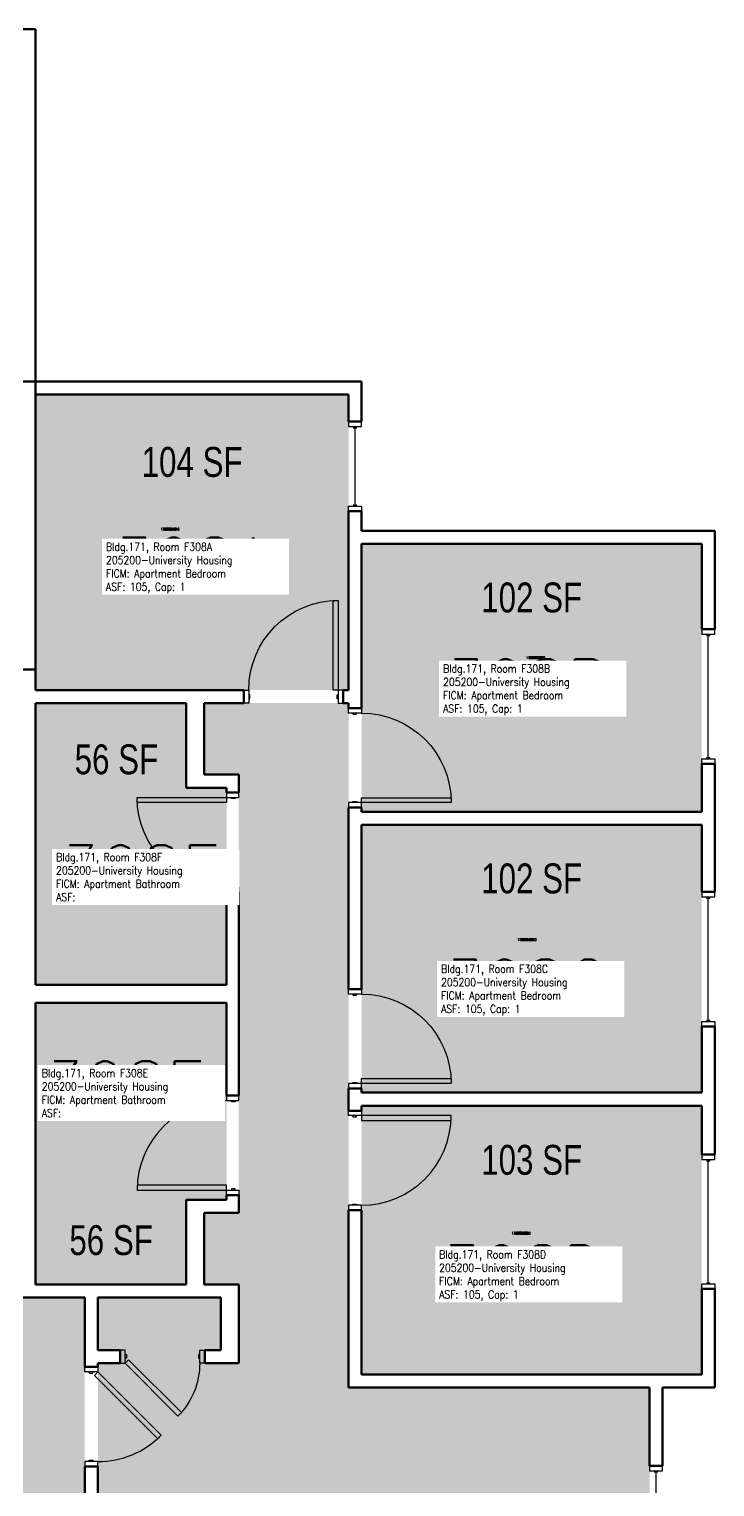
# Model space of a CAD drawing. Header units: inches. Extents: x -93 to 1643, y -75 to 1661.
# Drawn here: x 1366 to 1642, y 1054 to 1640 of the extents above; entities that cross this region are included whole.
import ezdxf
from ezdxf.enums import TextEntityAlignment as Align

# ---------------------------------------------------------------- set-up
doc = ezdxf.new("R2010")
doc.units = ezdxf.units.IN
doc.header["$LTSCALE"] = 96
doc.header["$MEASUREMENT"] = 0
for name, color, linetype in [('A-DOOR', 2, 'Continuous'), ('A-GLAZ', 1, 'Continuous'), ('A-IDEN-RNUM', 7, 'Continuous'), ('A-IDEN-SNUM', 4, 'Continuous'), ('A-IDEN-VNUM', 4, 'Continuous'), ('AREA-TEXT', 3, 'Continuous'), ('Rooms-Category-Color', 7, 'Continuous'), ('Rooms-College-Color', 7, 'Continuous'), ('Rooms-Department-Color', 7, 'Continuous'), ('Rooms-Division-Color', 7, 'Continuous'), ('Rooms-Information', 7, 'Continuous')]:
    doc.layers.add(name, color=color, linetype=linetype)
doc.layers.add('A-WALL', color=5, linetype='Continuous', lineweight=50)
doc.styles.add('AREA', font='arial.ttf', dxfattribs={"width": 0.75, "height": 12})
doc.styles.add('ROOMSNUMBER', font='txt.shx', dxfattribs={"height": 0.03})
doc.styles.add('ROOMVNUMBER', font='simplex.shx', dxfattribs={"width": 0.85})

msp = doc.modelspace()

# ---------------------------------------------------------------- hatches: boundary and pattern name
h = msp.add_hatch()
h.set_pattern_fill('ANSI31', color=256, angle=-90, style=0)
h.set_pattern_definition([(315, (2014.96835, 1557.48048), (0.088388348, 0.088388348), [])])
h.paths.add_polyline_path([(1431.02, 1226.01), (1431.02, 1167.28), (1421.81, 1167.28), (1421.81, 1226.01)], flags=9)
at = {"layer": 'Rooms-Category-Color', "true_color": 0x728ef3}
for points in [[(1369.12, 1492.99), (1494.87, 1493), (1494.87, 1374.25), (1369.12, 1374.25)], [(1636.87, 1325.37), (1636.87, 1433), (1500.12, 1433), (1500.14, 1325.36), (1636.43, 1325.36)], [(1445.87, 1334.99), (1445.87, 1255.86), (1369.12, 1255.86), (1369.12, 1368.99), (1429.62, 1369), (1429.62, 1335)], [(1615.87, 958.5), (1615.87, 1094), (1494.87, 1094), (1494.87, 1369), (1436.87, 1369), (1436.87, 1339.87), (1450.75, 1339.87), (1450.75, 1164.22), (1436.87, 1164.22), (1436.87, 1135.47), (1450.75, 1135.47), (1450.75, 1103.77), (1437.12, 1103.77), (1437.12, 1109.02), (1443.5, 1109.02), (1443.5, 1130.22), (1394.12, 1130.22), (1394.12, 1109.02), (1403.12, 1109.02), (1403.12, 1103.77), (1394.12, 1103.77), (1394.12, 1042.64), (1484.62, 1042.64), (1484.62, 972.5), (1499.25, 972.5), (1499.25, 958.5)], [(1636.87, 1320.12), (1636.87, 1212.5), (1500.14, 1212.49), (1500.12, 1320.12), (1636.43, 1320.11)], [(1369.12, 1248.59), (1369.12, 1135.47), (1429.62, 1135.47), (1429.62, 1169.47), (1445.87, 1169.47), (1445.87, 1248.61)], [(1636.87, 1207.25), (1636.87, 1099.25), (1500.12, 1099.25), (1500.12, 1207.25), (1636.43, 1207.24)]]:
    msp.add_hatch(color=171, dxfattribs=at).paths.add_polyline_path(points)
at = {"layer": 'Rooms-Category-Color', "true_color": 0xadadad}
msp.add_hatch(color=253, dxfattribs=at).paths.add_polyline_path([(1363.87, 211), (1303.87, 211), (1303.87, 332.39), (1278.87, 332.39), (1278.87, 414.72), (1303.87, 414.72), (1303.87, 1145.53), (1303.87, 1145.53), (1303.87, 1227.86), (1303.87, 1227.86), (1303.87, 1322.5), (1363.87, 1322.5), (1363.87, 1130.22), (1388.87, 1130.22), (1388.87, 1047.89), (1363.87, 1047.89), (1363.87, 863.86), (1388.87, 863.86), (1388.87, 781.53), (1363.87, 781.53), (1363.87, 353.5), (1363.25, 353.5), (1363.25, 244), (1363.87, 244), (1363.87, 243)])
at = {"layer": 'Rooms-College-Color', "true_color": 0xadadad}
for points in [[(1369.12, 1492.99), (1494.87, 1493), (1494.87, 1374.25), (1369.12, 1374.25)], [(1636.87, 1325.37), (1636.87, 1433), (1500.12, 1433), (1500.14, 1325.36), (1636.43, 1325.36)], [(1445.87, 1334.99), (1445.87, 1255.86), (1369.12, 1255.86), (1369.12, 1368.99), (1429.62, 1369), (1429.62, 1335)], [(1615.87, 958.5), (1615.87, 1094), (1494.87, 1094), (1494.87, 1369), (1436.87, 1369), (1436.87, 1339.87), (1450.75, 1339.87), (1450.75, 1164.22), (1436.87, 1164.22), (1436.87, 1135.47), (1450.75, 1135.47), (1450.75, 1103.77), (1437.12, 1103.77), (1437.12, 1109.02), (1443.5, 1109.02), (1443.5, 1130.22), (1394.12, 1130.22), (1394.12, 1109.02), (1403.12, 1109.02), (1403.12, 1103.77), (1394.12, 1103.77), (1394.12, 1042.64), (1484.62, 1042.64), (1484.62, 972.5), (1499.25, 972.5), (1499.25, 958.5)], [(1363.87, 211), (1303.87, 211), (1303.87, 332.39), (1278.87, 332.39), (1278.87, 414.72), (1303.87, 414.72), (1303.87, 1145.53), (1303.87, 1145.53), (1303.87, 1227.86), (1303.87, 1227.86), (1303.87, 1322.5), (1363.87, 1322.5), (1363.87, 1130.22), (1388.87, 1130.22), (1388.87, 1047.89), (1363.87, 1047.89), (1363.87, 863.86), (1388.87, 863.86), (1388.87, 781.53), (1363.87, 781.53), (1363.87, 353.5), (1363.25, 353.5), (1363.25, 244), (1363.87, 244), (1363.87, 243)], [(1636.87, 1320.12), (1636.87, 1212.5), (1500.14, 1212.49), (1500.12, 1320.12), (1636.43, 1320.11)], [(1369.12, 1248.59), (1369.12, 1135.47), (1429.62, 1135.47), (1429.62, 1169.47), (1445.87, 1169.47), (1445.87, 1248.61)], [(1636.87, 1207.25), (1636.87, 1099.25), (1500.12, 1099.25), (1500.12, 1207.25), (1636.43, 1207.24)]]:
    msp.add_hatch(color=253, dxfattribs=at).paths.add_polyline_path(points)
at = {"layer": 'Rooms-Department-Color', "true_color": 0x604aed}
for points in [[(1369.12, 1492.99), (1494.87, 1493), (1494.87, 1374.25), (1369.12, 1374.25)], [(1636.87, 1325.37), (1636.87, 1433), (1500.12, 1433), (1500.14, 1325.36), (1636.43, 1325.36)], [(1445.87, 1334.99), (1445.87, 1255.86), (1369.12, 1255.86), (1369.12, 1368.99), (1429.62, 1369), (1429.62, 1335)], [(1615.87, 958.5), (1615.87, 1094), (1494.87, 1094), (1494.87, 1369), (1436.87, 1369), (1436.87, 1339.87), (1450.75, 1339.87), (1450.75, 1164.22), (1436.87, 1164.22), (1436.87, 1135.47), (1450.75, 1135.47), (1450.75, 1103.77), (1437.12, 1103.77), (1437.12, 1109.02), (1443.5, 1109.02), (1443.5, 1130.22), (1394.12, 1130.22), (1394.12, 1109.02), (1403.12, 1109.02), (1403.12, 1103.77), (1394.12, 1103.77), (1394.12, 1042.64), (1484.62, 1042.64), (1484.62, 972.5), (1499.25, 972.5), (1499.25, 958.5)], [(1636.87, 1320.12), (1636.87, 1212.5), (1500.14, 1212.49), (1500.12, 1320.12), (1636.43, 1320.11)], [(1369.12, 1248.59), (1369.12, 1135.47), (1429.62, 1135.47), (1429.62, 1169.47), (1445.87, 1169.47), (1445.87, 1248.61)], [(1636.87, 1207.25), (1636.87, 1099.25), (1500.12, 1099.25), (1500.12, 1207.25), (1636.43, 1207.24)]]:
    msp.add_hatch(color=173, dxfattribs=at).paths.add_polyline_path(points)
at = {"layer": 'Rooms-Department-Color', "true_color": 0xacacac}
msp.add_hatch(color=253, dxfattribs=at).paths.add_polyline_path([(1363.87, 211), (1303.87, 211), (1303.87, 332.39), (1278.87, 332.39), (1278.87, 414.72), (1303.87, 414.72), (1303.87, 1145.53), (1303.87, 1145.53), (1303.87, 1227.86), (1303.87, 1227.86), (1303.87, 1322.5), (1363.87, 1322.5), (1363.87, 1130.22), (1388.87, 1130.22), (1388.87, 1047.89), (1363.87, 1047.89), (1363.87, 863.86), (1388.87, 863.86), (1388.87, 781.53), (1363.87, 781.53), (1363.87, 353.5), (1363.25, 353.5), (1363.25, 244), (1363.87, 244), (1363.87, 243)])
at = {"layer": 'Rooms-Division-Color', "true_color": 0x604aed}
for points in [[(1369.12, 1492.99), (1494.87, 1493), (1494.87, 1374.25), (1369.12, 1374.25)], [(1636.87, 1325.37), (1636.87, 1433), (1500.12, 1433), (1500.14, 1325.36), (1636.43, 1325.36)], [(1445.87, 1334.99), (1445.87, 1255.86), (1369.12, 1255.86), (1369.12, 1368.99), (1429.62, 1369), (1429.62, 1335)], [(1615.87, 958.5), (1615.87, 1094), (1494.87, 1094), (1494.87, 1369), (1436.87, 1369), (1436.87, 1339.87), (1450.75, 1339.87), (1450.75, 1164.22), (1436.87, 1164.22), (1436.87, 1135.47), (1450.75, 1135.47), (1450.75, 1103.77), (1437.12, 1103.77), (1437.12, 1109.02), (1443.5, 1109.02), (1443.5, 1130.22), (1394.12, 1130.22), (1394.12, 1109.02), (1403.12, 1109.02), (1403.12, 1103.77), (1394.12, 1103.77), (1394.12, 1042.64), (1484.62, 1042.64), (1484.62, 972.5), (1499.25, 972.5), (1499.25, 958.5)], [(1636.87, 1320.12), (1636.87, 1212.5), (1500.14, 1212.49), (1500.12, 1320.12), (1636.43, 1320.11)], [(1369.12, 1248.59), (1369.12, 1135.47), (1429.62, 1135.47), (1429.62, 1169.47), (1445.87, 1169.47), (1445.87, 1248.61)], [(1636.87, 1207.25), (1636.87, 1099.25), (1500.12, 1099.25), (1500.12, 1207.25), (1636.43, 1207.24)]]:
    msp.add_hatch(color=173, dxfattribs=at).paths.add_polyline_path(points)
at = {"layer": 'Rooms-Division-Color', "true_color": 0xadadad}
msp.add_hatch(color=253, dxfattribs=at).paths.add_polyline_path([(1363.87, 211), (1303.87, 211), (1303.87, 332.39), (1278.87, 332.39), (1278.87, 414.72), (1303.87, 414.72), (1303.87, 1145.53), (1303.87, 1145.53), (1303.87, 1227.86), (1303.87, 1227.86), (1303.87, 1322.5), (1363.87, 1322.5), (1363.87, 1130.22), (1388.87, 1130.22), (1388.87, 1047.89), (1363.87, 1047.89), (1363.87, 863.86), (1388.87, 863.86), (1388.87, 781.53), (1363.87, 781.53), (1363.87, 353.5), (1363.25, 353.5), (1363.25, 244), (1363.87, 244), (1363.87, 243)])

# ---------------------------------------------------------------- linework, layer by layer
at = {"layer": 'A-DOOR'}
for points in [[(1490.75, 1374.25), (1488.75, 1374.25), (1488.75, 1410.25), (1490.75, 1410.25)], [(1454.75, 1369), (1452.75, 1369), (1452.75, 1374.25), (1454.75, 1374.25)], [(1454.75, 1370.75), (1455.25, 1370.75), (1455.25, 1372.25), (1454.75, 1372.25)], [(1490.75, 1370.75), (1490.25, 1370.75), (1490.25, 1372.25), (1490.75, 1372.25)], [(1490.75, 1369), (1492.75, 1369), (1492.75, 1374.25), (1490.75, 1374.25)], [(1494.87, 1365), (1494.87, 1367), (1500.12, 1367), (1500.12, 1365)], [(1496.62, 1365), (1496.62, 1364.5), (1498.12, 1364.5), (1498.12, 1365)], [(1445.87, 1331.11), (1445.87, 1329.11), (1409.87, 1329.11), (1409.87, 1331.11)], [(1450.75, 1331.11), (1450.75, 1333.11), (1445.87, 1333.11), (1445.87, 1331.11)], [(1449.37, 1331.11), (1449.37, 1330.61), (1447.87, 1330.61), (1447.87, 1331.11)], [(1496.62, 1329), (1496.62, 1329.5), (1498.12, 1329.5), (1498.12, 1329)], [(1500.12, 1329), (1500.12, 1331), (1536.12, 1331), (1536.12, 1329)], [(1494.87, 1329), (1494.87, 1327), (1500.12, 1327), (1500.12, 1329)], [(1450.75, 1295.11), (1450.75, 1293.11), (1445.87, 1293.11), (1445.87, 1295.11)], [(1449.37, 1295.11), (1449.37, 1295.61), (1447.87, 1295.61), (1447.87, 1295.11)], [(1494.87, 1252.12), (1494.87, 1254.12), (1500.12, 1254.12), (1500.12, 1252.12)], [(1496.62, 1252.12), (1496.62, 1251.62), (1498.12, 1251.62), (1498.12, 1252.12)], [(1500.12, 1216.12), (1500.12, 1218.12), (1536.12, 1218.12), (1536.12, 1216.12)], [(1494.87, 1216.12), (1494.87, 1214.12), (1500.12, 1214.12), (1500.12, 1216.12)], [(1496.62, 1216.12), (1496.62, 1216.62), (1498.12, 1216.62), (1498.12, 1216.12)], [(1450.75, 1209.36), (1450.75, 1211.36), (1445.87, 1211.36), (1445.87, 1209.36)], [(1449.37, 1209.36), (1449.37, 1208.86), (1447.87, 1208.86), (1447.87, 1209.36)], [(1494.87, 1203.25), (1494.87, 1205.25), (1500.12, 1205.25), (1500.12, 1203.25)], [(1496.62, 1203.25), (1496.62, 1202.75), (1498.12, 1202.75), (1498.12, 1203.25)], [(1500.12, 1203.25), (1500.12, 1201.25), (1536.12, 1201.25), (1536.12, 1203.25)], [(1445.87, 1173.36), (1445.87, 1175.36), (1409.87, 1175.36), (1409.87, 1173.36)], [(1450.75, 1173.36), (1450.75, 1171.36), (1445.87, 1171.36), (1445.87, 1173.36)], [(1449.37, 1173.36), (1449.37, 1173.86), (1447.87, 1173.86), (1447.87, 1173.36)], [(1494.87, 1167.25), (1494.87, 1165.25), (1500.12, 1165.25), (1500.12, 1167.25)], [(1496.62, 1167.25), (1496.62, 1167.75), (1498.12, 1167.75), (1498.12, 1167.25)], [(1405.08, 1109.02), (1403.08, 1109.02), (1403.08, 1103.77), (1405.08, 1103.77)], [(1405.08, 1107.27), (1405.58, 1107.27), (1405.58, 1105.77), (1405.08, 1105.77)], [(1435.08, 1107.27), (1434.58, 1107.27), (1434.58, 1105.77), (1435.08, 1105.77)], [(1435.08, 1109.02), (1437.08, 1109.02), (1437.08, 1103.77), (1435.08, 1103.77)], [(1388.87, 1100.28), (1388.87, 1102.28), (1394.12, 1102.28), (1394.12, 1100.28)], [(1405.08, 1103.77), (1406.49, 1105.18), (1427.7, 1083.97), (1426.29, 1082.55)], [(1390.62, 1100.28), (1390.62, 1099.78), (1392.12, 1099.78), (1392.12, 1100.28)], [(1394.12, 1100.28), (1392.71, 1098.87), (1418.17, 1073.41), (1419.58, 1074.82)], [(1388.87, 1064.28), (1388.87, 1062.28), (1394.12, 1062.28), (1394.12, 1064.28)], [(1390.62, 1064.28), (1390.62, 1064.78), (1392.12, 1064.78), (1392.12, 1064.28)]]:
    msp.add_lwpolyline(points, close=True, dxfattribs=at)
at = {"layer": 'A-DOOR', "extrusion": (0, 0, -1)}
for centre, radius, start, end in [((-1490.75, 1374.25), 36, 0, 90), ((-1500.12, 1329), 36, 90, 180), ((-1445.87, 1331.11), 36, 270, 0), ((-1500.12, 1216.12), 36, 90, 180), ((-1405.08, 1103.77), 30, 180, 225)]:
    msp.add_arc(centre, radius, start, end, dxfattribs=at)
at = {"layer": 'A-DOOR'}
for centre, start, end in [((1445.87, 1173.36), 90, 180), ((1500.12, 1203.25), 270, 0), ((1394.12, 1100.28), 270, 315)]:
    msp.add_arc(centre, 36, start, end, dxfattribs=at)
at = {"layer": 'A-GLAZ'}
for p, q in [((1496.75, 1479.62), (1498.25, 1479.62)), ((1497.5, 1448.62), (1497.5, 1479.62)), ((1496.75, 1448.62), (1498.25, 1448.62)), ((1638.75, 1396.15), (1640.25, 1396.15)), ((1639.5, 1347.15), (1639.5, 1396.15)), ((1638.75, 1347.15), (1640.25, 1347.15)), ((1638.75, 1290.62), (1640.25, 1290.62)), ((1639.5, 1241.62), (1639.5, 1290.62)), ((1638.75, 1241.62), (1640.25, 1241.62)), ((1638.75, 1185.15), (1640.25, 1185.15)), ((1639.5, 1136.15), (1639.5, 1185.15)), ((1638.75, 1136.15), (1640.25, 1136.15)), ((1617.75, 1060.11), (1619.25, 1060.11)), ((1618.5, 993.11), (1618.5, 1060.11))]:
    msp.add_line(p, q, dxfattribs=at)
for points in [[(1500.12, 1480.12), (1500.12, 1482.12), (1494.87, 1482.12), (1494.87, 1480.12)], [(1500.12, 1448.12), (1500.12, 1446.12), (1494.87, 1446.12), (1494.87, 1448.12)], [(1642.12, 1396.65), (1642.12, 1398.65), (1636.87, 1398.65), (1636.87, 1396.65)], [(1642.12, 1346.65), (1642.12, 1344.65), (1636.87, 1344.65), (1636.87, 1346.65)], [(1642.12, 1291.12), (1642.12, 1293.12), (1636.87, 1293.12), (1636.87, 1291.12)], [(1642.12, 1241.12), (1642.12, 1239.12), (1636.87, 1239.12), (1636.87, 1241.12)], [(1642.12, 1185.65), (1642.12, 1187.65), (1636.87, 1187.65), (1636.87, 1185.65)], [(1642.12, 1135.65), (1642.12, 1133.65), (1636.87, 1133.65), (1636.87, 1135.65)], [(1621.12, 1060.61), (1621.12, 1062.61), (1615.87, 1062.61), (1615.87, 1060.61)]]:
    msp.add_lwpolyline(points, close=True, dxfattribs=at)
at = {"layer": 'A-WALL'}
for p, q in [((1369.12, 1639.75), (1331.76, 1639.75)), ((1369.12, 1382.5), (1369.12, 1639.75)), ((1500.12, 1498.25), (1363.87, 1498.25)), ((1500.12, 1482.12), (1500.12, 1498.25)), ((1369.12, 1493), (1494.87, 1493)), ((1369.12, 1374.25), (1369.12, 1493)), ((1494.87, 1493), (1494.87, 1482.12)), ((1494.87, 1482.12), (1500.12, 1482.12)), ((1500.12, 1446.12), (1494.87, 1446.12)), ((1494.87, 1446.12), (1494.87, 1437.62)), ((1500.12, 1438.25), (1500.12, 1446.12)), ((1494.87, 1437.62), (1494.87, 1374.25)), ((1642.12, 1438.25), (1500.12, 1438.25)), ((1642.12, 1398.65), (1642.12, 1438.25)), ((1500.12, 1433), (1636.87, 1433)), ((1500.12, 1367), (1500.12, 1433)), ((1636.87, 1433), (1636.87, 1398.65)), ((1636.87, 1398.65), (1642.12, 1398.65)), ((1274.48, 1382.5), (1369.12, 1382.5)), ((1450.12, 1374.25), (1369.12, 1374.25)), ((1452.75, 1374.25), (1450.12, 1374.25)), ((1452.75, 1369), (1452.75, 1374.25)), ((1494.87, 1374.25), (1492.75, 1374.25)), ((1492.75, 1374.25), (1492.75, 1369)), ((1369.12, 1369), (1429.62, 1369)), ((1369.12, 1255.86), (1369.12, 1369)), ((1429.62, 1369), (1429.62, 1335)), ((1436.87, 1369), (1450.12, 1369)), ((1436.87, 1340.25), (1436.87, 1369)), ((1450.12, 1369), (1452.75, 1369)), ((1492.75, 1369), (1494.87, 1369)), ((1494.87, 1369), (1494.87, 1367)), ((1494.87, 1367), (1500.12, 1367)), ((1642.12, 1344.65), (1636.87, 1344.65)), ((1636.87, 1344.65), (1636.87, 1325.37)), ((1642.12, 1293.12), (1642.12, 1344.65)), ((1450.75, 1340.25), (1436.87, 1340.25)), ((1450.75, 1333.11), (1450.75, 1340.25)), ((1429.62, 1335), (1445.87, 1335)), ((1445.87, 1335), (1445.87, 1333.11)), ((1445.87, 1333.11), (1450.75, 1333.11)), ((1500.12, 1327), (1494.87, 1327)), ((1494.87, 1327), (1494.87, 1254.12)), ((1500.12, 1325.37), (1500.12, 1327)), ((1636.87, 1325.37), (1500.12, 1325.37)), ((1500.12, 1320.12), (1636.87, 1320.12)), ((1500.12, 1254.12), (1500.12, 1320.12)), ((1636.87, 1320.12), (1636.87, 1293.12)), ((1450.75, 1293.11), (1445.87, 1293.11)), ((1445.87, 1293.11), (1445.87, 1255.86)), ((1450.75, 1211.36), (1450.75, 1293.11)), ((1636.87, 1293.12), (1642.12, 1293.12)), ((1445.87, 1255.86), (1369.12, 1255.86)), ((1494.87, 1254.12), (1500.12, 1254.12)), ((1369.12, 1248.61), (1445.87, 1248.61)), ((1369.12, 1135.47), (1369.12, 1248.61)), ((1445.87, 1248.61), (1445.87, 1211.36)), ((1642.12, 1239.12), (1636.87, 1239.12)), ((1636.87, 1239.12), (1636.87, 1212.5)), ((1642.12, 1187.65), (1642.12, 1239.12)), ((1500.12, 1214.12), (1494.87, 1214.12)), ((1494.87, 1214.12), (1494.87, 1205.25)), ((1500.12, 1212.5), (1500.12, 1214.12)), ((1636.87, 1212.5), (1500.12, 1212.5)), ((1445.87, 1211.36), (1450.75, 1211.36)), ((1500.12, 1207.25), (1636.87, 1207.25)), ((1500.12, 1205.25), (1500.12, 1207.25)), ((1636.87, 1207.25), (1636.87, 1187.65)), ((1494.87, 1205.25), (1500.12, 1205.25)), ((1636.87, 1187.65), (1642.12, 1187.65)), ((1450.75, 1171.36), (1445.87, 1171.36)), ((1445.87, 1171.36), (1445.87, 1169.47)), ((1450.75, 1164.22), (1450.75, 1171.36)), ((1445.87, 1169.47), (1429.62, 1169.47)), ((1429.62, 1169.47), (1429.62, 1135.47)), ((1436.87, 1164.22), (1450.75, 1164.22)), ((1436.87, 1135.47), (1436.87, 1164.22)), ((1500.12, 1165.25), (1494.87, 1165.25)), ((1494.87, 1165.25), (1494.87, 1094)), ((1500.12, 1099.25), (1500.12, 1165.25)), ((1429.62, 1135.47), (1369.12, 1135.47)), ((1450.75, 1135.47), (1436.87, 1135.47)), ((1450.75, 1103.77), (1450.75, 1135.47)), ((1642.12, 1133.65), (1636.87, 1133.65)), ((1636.87, 1133.65), (1636.87, 1099.25)), ((1642.12, 1094), (1642.12, 1133.65)), ((1363.87, 1130.22), (1388.87, 1130.22)), ((1388.87, 1130.22), (1388.87, 1102.28)), ((1394.12, 1109.02), (1394.12, 1130.22)), ((1394.12, 1130.22), (1443.5, 1130.22)), ((1443.5, 1130.22), (1443.5, 1109.02)), ((1403.08, 1109.02), (1394.12, 1109.02)), ((1403.08, 1103.77), (1403.08, 1109.02)), ((1443.5, 1109.02), (1437.08, 1109.02)), ((1437.08, 1109.02), (1437.08, 1103.77)), ((1388.87, 1102.28), (1394.12, 1102.28)), ((1394.12, 1103.77), (1403.08, 1103.77)), ((1394.12, 1102.28), (1394.12, 1103.77)), ((1437.08, 1103.77), (1450.75, 1103.77)), ((1636.87, 1099.25), (1500.12, 1099.25)), ((1494.87, 1094), (1615.87, 1094)), ((1615.87, 1094), (1615.87, 1062.61)), ((1621.12, 1094), (1642.12, 1094)), ((1621.12, 1062.61), (1621.12, 1094)), ((1394.12, 1062.28), (1388.87, 1062.28)), ((1388.87, 1062.28), (1388.87, 1047.89)), ((1394.12, 1042.64), (1394.12, 1062.28)), ((1615.87, 1062.61), (1621.12, 1062.61))]:
    msp.add_line(p, q, dxfattribs=at)

# ---------------------------------------------------------------- texts
at = {"layer": 'A-IDEN-RNUM', "style": 'ROOMSNUMBER', "width": 0.85}
for s, p in [('0308-A0', (1423.12, 1438.85)), ('0308-B0', (1570.1, 1387.22)), ('0308-F0', (1403.99, 1300.67)), ('0308-C0', (1566.56, 1273.98)), ('0308-E0', (1401.68, 1219.56)), ('0308-D0', (1564.2, 1156.01))]:
    msp.add_text(s, height=1, dxfattribs=at).set_placement(p, align=Align.MIDDLE_CENTER)
at = {"layer": 'A-IDEN-SNUM', "style": 'ROOMSNUMBER', "width": 0.85}
for s, p in [('1710F308A0', (1423.12, 1438.85)), ('1710F308B0', (1570.1, 1387.22)), ('1710F308F0', (1403.99, 1300.67)), ('1710F308C0', (1566.56, 1273.98)), ('1710F308E0', (1401.68, 1219.56)), ('1710F308D0', (1564.2, 1156.01))]:
    msp.add_text(s, height=1, dxfattribs=at).set_placement(p, align=Align.MIDDLE_CENTER)
at = {"layer": 'A-IDEN-VNUM', "style": 'ROOMVNUMBER', "width": 0.85}
for s, p in [('308A', (1432.01, 1424.3)), ('308B', (1566.6, 1375.34)), ('308F', (1410.58, 1300.69)), ('308C', (1566.22, 1254.71)), ('308E', (1404.82, 1213.92)), ('308D', (1565.01, 1139.98))]:
    msp.add_text(s, height=22.5, dxfattribs=at).set_placement(p, align=Align.MIDDLE_CENTER)
at = {"layer": 'AREA-TEXT', "style": 'AREA', "width": 0.75}
for s, p in [('104 SF', (1432, 1465.88)), ('102 SF', (1568.5, 1411.43)), ('56 SF', (1401.58, 1346.4)), ('102 SF', (1568.5, 1298.56)), ('103 SF', (1568.5, 1185.5)), ('56 SF', (1399.45, 1153.24))]:
    msp.add_text(s, height=12, dxfattribs=at).set_placement(p, align=Align.MIDDLE_CENTER)

# ---------------------------------------------------------------- next in the draw order: texts
at = {"layer": 'Rooms-Information', "char_height": 3.2143, "width": 72, "attachment_point": 7, "style": 'ROOMVNUMBER', "bg_fill": 3, "box_fill_scale": 1.5, "bg_fill_color": 256, "bg_fill_true_color": 13158600, "bg_fill_transparency": 0}
for s, insert in [('Bldg.171, Room F308A^M^J205200-University Housing^M^JFICM: Apartment Bedroom^M^JASF: 105, Cap: 1', (1397.4, 1413.05)), ('Bldg.171, Room F308B^M^J205200-University Housing^M^JFICM: Apartment Bedroom^M^JASF: 105, Cap: 1', (1532.9, 1364.09)), ('Bldg.171, Room F308F^M^J205200-University Housing^M^JFICM: Apartment Bathroom^M^JASF: ', (1377.34, 1289.44)), ('Bldg.171, Room F308C^M^J205200-University Housing^M^JFICM: Apartment Bedroom^M^JASF: 105, Cap: 1', (1532.07, 1243.46)), ('Bldg.171, Room F308E^M^J205200-University Housing^M^JFICM: Apartment Bathroom^M^JASF: ', (1371.58, 1202.67)), ('Bldg.171, Room F308D^M^J205200-University Housing^M^JFICM: Apartment Bedroom^M^JASF: 105, Cap: 1', (1531.31, 1128.73))]:
    msp.add_mtext(s, dxfattribs=dict(at, insert=insert))

doc.saveas('drawing.dxf')
